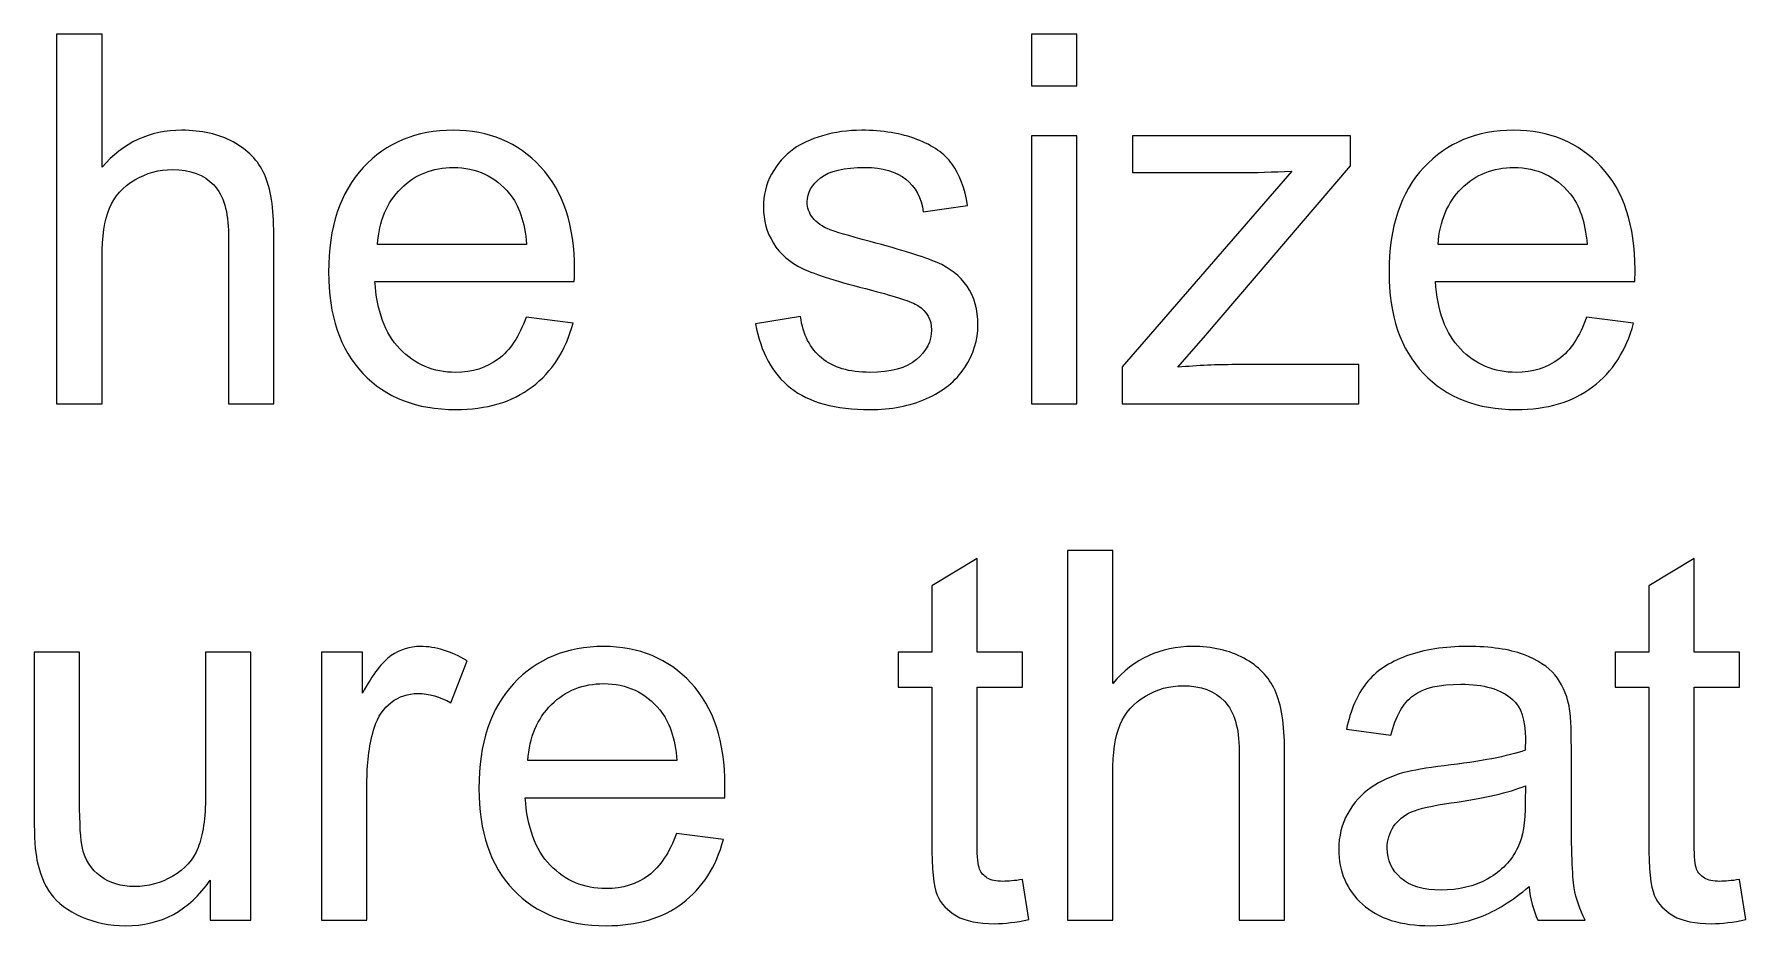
# Model space of a CAD drawing. Header units: centimetres. Extents: x -30.6 to 14.2, y -21.2 to 7.4.
# Drawn here: x -24.688 to -23.459, y 1.647 to 2.286 of the extents above; entities that cross this region are included whole.
import ezdxf

# ---------------------------------------------------------------- set-up
doc = ezdxf.new("R2010")
doc.units = ezdxf.units.CM
doc.header["$MEASUREMENT"] = 0
doc.layers.add('Layer 1', color=7, linetype='Continuous')

msp = doc.modelspace()

# ---------------------------------------------------------------- linework, layer by layer
at = {"layer": 'Layer 1'}
for points, knots in [([(-24.67182, 2.02127), (-24.67182, 2.02127), (-24.67182, 2.28649), (-24.67182, 2.28649), (-24.67182, 2.28649), (-24.67182, 2.28649), (-24.63923, 2.28649), (-24.63923, 2.28649), (-24.63923, 2.28649), (-24.63923, 2.28649), (-24.63923, 2.19105), (-24.63923, 2.19105), (-24.63923, 2.19105), (-24.6241, 2.20876), (-24.60502, 2.21759), (-24.58193, 2.21759), (-24.58193, 2.21759), (-24.5678, 2.21759), (-24.55551, 2.21481), (-24.54502, 2.2092), (-24.54502, 2.2092), (-24.53458, 2.20358), (-24.52711, 2.19586), (-24.5226, 2.18598), (-24.5226, 2.18598), (-24.5181, 2.17611), (-24.51588, 2.16172), (-24.51588, 2.14295), (-24.51588, 2.14295), (-24.51588, 2.14295), (-24.51588, 2.02127), (-24.51588, 2.02127), (-24.51588, 2.02127), (-24.51588, 2.02127), (-24.54847, 2.02127), (-24.54847, 2.02127), (-24.54847, 2.02127), (-24.54847, 2.02127), (-24.54847, 2.14283), (-24.54847, 2.14283), (-24.54847, 2.14283), (-24.54847, 2.15907), (-24.55199, 2.17092), (-24.55897, 2.17833), (-24.55897, 2.17833), (-24.56601, 2.18574), (-24.57588, 2.18944), (-24.58872, 2.18944), (-24.58872, 2.18944), (-24.59829, 2.18944), (-24.60731, 2.18697), (-24.61577, 2.18197), (-24.61577, 2.18197), (-24.62422, 2.17697), (-24.63021, 2.17018), (-24.63385, 2.1616), (-24.63385, 2.1616), (-24.63743, 2.15308), (-24.63923, 2.14129), (-24.63923, 2.12622), (-24.63923, 2.12622), (-24.63923, 2.12622), (-24.63923, 2.02127), (-24.63923, 2.02127), (-24.63923, 2.02127), (-24.63923, 2.02127), (-24.67182, 2.02127), (-24.67182, 2.02127)], [0, 0, 0, 0, 0.0555556, 0.0555556, 0.0555556, 0.0555556, 0.1111111, 0.1111111, 0.1111111, 0.1111111, 0.1666667, 0.1666667, 0.1666667, 0.1666667, 0.2222222, 0.2222222, 0.2222222, 0.2222222, 0.2777778, 0.2777778, 0.2777778, 0.2777778, 0.3333333, 0.3333333, 0.3333333, 0.3333333, 0.3888889, 0.3888889, 0.3888889, 0.3888889, 0.4444444, 0.4444444, 0.4444444, 0.4444444, 0.5, 0.5, 0.5, 0.5, 0.5555556, 0.5555556, 0.5555556, 0.5555556, 0.6111111, 0.6111111, 0.6111111, 0.6111111, 0.6666667, 0.6666667, 0.6666667, 0.6666667, 0.7222222, 0.7222222, 0.7222222, 0.7222222, 0.7777778, 0.7777778, 0.7777778, 0.7777778, 0.8333333, 0.8333333, 0.8333333, 0.8333333, 0.8888889, 0.8888889, 0.8888889, 0.8888889, 1, 1, 1, 1]), ([(-23.97165, 2.24945), (-23.97165, 2.24945), (-23.97165, 2.28649), (-23.97165, 2.28649), (-23.97165, 2.28649), (-23.97165, 2.28649), (-23.93906, 2.28649), (-23.93906, 2.28649), (-23.93906, 2.28649), (-23.93906, 2.28649), (-23.93906, 2.24945), (-23.93906, 2.24945), (-23.93906, 2.24945), (-23.93906, 2.24945), (-23.97165, 2.24945), (-23.97165, 2.24945)], [0, 0, 0, 0, 0.2, 0.2, 0.2, 0.2, 0.4, 0.4, 0.4, 0.4, 0.6, 0.6, 0.6, 0.6, 1, 1, 1, 1]), ([(-24.33467, 2.0835), (-24.33467, 2.0835), (-24.30097, 2.07906), (-24.30097, 2.07906), (-24.30097, 2.07906), (-24.30621, 2.05948), (-24.31603, 2.04424), (-24.33035, 2.03343), (-24.33035, 2.03343), (-24.34467, 2.02263), (-24.36295, 2.0172), (-24.38524, 2.0172), (-24.38524, 2.0172), (-24.41326, 2.0172), (-24.43549, 2.02584), (-24.45191, 2.04312), (-24.45191, 2.04312), (-24.46833, 2.06035), (-24.47654, 2.08461), (-24.47654, 2.11579), (-24.47654, 2.11579), (-24.47654, 2.14802), (-24.46827, 2.17308), (-24.45166, 2.19086), (-24.45166, 2.19086), (-24.43506, 2.2087), (-24.41351, 2.21759), (-24.38703, 2.21759), (-24.38703, 2.21759), (-24.36141, 2.21759), (-24.34048, 2.20889), (-24.32424, 2.19142), (-24.32424, 2.19142), (-24.308, 2.17394), (-24.29985, 2.14937), (-24.29985, 2.1177), (-24.29985, 2.1177), (-24.29985, 2.11579), (-24.29992, 2.11289), (-24.30004, 2.10906), (-24.30004, 2.10906), (-24.30004, 2.10906), (-24.44321, 2.10906), (-24.44321, 2.10906), (-24.44321, 2.10906), (-24.44197, 2.08801), (-24.43605, 2.07183), (-24.4253, 2.06066), (-24.4253, 2.06066), (-24.41462, 2.04948), (-24.40123, 2.04387), (-24.38524, 2.04387), (-24.38524, 2.04387), (-24.37332, 2.04387), (-24.36313, 2.04701), (-24.35474, 2.05331), (-24.35474, 2.05331), (-24.34628, 2.05961), (-24.33961, 2.06967), (-24.33467, 2.0835)], [0, 0, 0, 0, 0.0625, 0.0625, 0.0625, 0.0625, 0.125, 0.125, 0.125, 0.125, 0.1875, 0.1875, 0.1875, 0.1875, 0.25, 0.25, 0.25, 0.25, 0.3125, 0.3125, 0.3125, 0.3125, 0.375, 0.375, 0.375, 0.375, 0.4375, 0.4375, 0.4375, 0.4375, 0.5, 0.5, 0.5, 0.5, 0.5625, 0.5625, 0.5625, 0.5625, 0.625, 0.625, 0.625, 0.625, 0.6875, 0.6875, 0.6875, 0.6875, 0.75, 0.75, 0.75, 0.75, 0.8125, 0.8125, 0.8125, 0.8125, 0.875, 0.875, 0.875, 0.875, 1, 1, 1, 1]), ([(-24.16983, 2.07869), (-24.16983, 2.07869), (-24.1376, 2.08387), (-24.1376, 2.08387), (-24.1376, 2.08387), (-24.13581, 2.07097), (-24.13075, 2.06109), (-24.12247, 2.05418), (-24.12247, 2.05418), (-24.1142, 2.04732), (-24.1026, 2.04387), (-24.08778, 2.04387), (-24.08778, 2.04387), (-24.07278, 2.04387), (-24.06166, 2.04689), (-24.05438, 2.053), (-24.05438, 2.053), (-24.04716, 2.05905), (-24.04351, 2.06621), (-24.04351, 2.07443), (-24.04351, 2.07443), (-24.04351, 2.08177), (-24.04679, 2.08758), (-24.05327, 2.09177), (-24.05327, 2.09177), (-24.05784, 2.09467), (-24.06895, 2.09832), (-24.08661, 2.10282), (-24.08661, 2.10282), (-24.11044, 2.10881), (-24.12692, 2.114), (-24.13618, 2.11838), (-24.13618, 2.11838), (-24.14538, 2.12283), (-24.15236, 2.12888), (-24.15711, 2.13666), (-24.15711, 2.13666), (-24.16186, 2.14437), (-24.16427, 2.15295), (-24.16427, 2.16234), (-24.16427, 2.16234), (-24.16427, 2.17092), (-24.1623, 2.17882), (-24.15841, 2.18611), (-24.15841, 2.18611), (-24.15445, 2.19339), (-24.14915, 2.19944), (-24.14242, 2.20426), (-24.14242, 2.20426), (-24.13735, 2.20796), (-24.13044, 2.21111), (-24.12173, 2.2137), (-24.12173, 2.2137), (-24.11297, 2.2163), (-24.10365, 2.21759), (-24.09364, 2.21759), (-24.09364, 2.21759), (-24.07858, 2.21759), (-24.06537, 2.21543), (-24.05401, 2.21105), (-24.05401, 2.21105), (-24.04259, 2.20673), (-24.03419, 2.2008), (-24.02876, 2.19339), (-24.02876, 2.19339), (-24.02339, 2.18592), (-24.01962, 2.17598), (-24.01758, 2.16351), (-24.01758, 2.16351), (-24.01758, 2.16351), (-24.04944, 2.15907), (-24.04944, 2.15907), (-24.04944, 2.15907), (-24.05086, 2.16907), (-24.05506, 2.17691), (-24.06197, 2.18253), (-24.06197, 2.18253), (-24.06889, 2.18814), (-24.07864, 2.19092), (-24.0913, 2.19092), (-24.0913, 2.19092), (-24.10618, 2.19092), (-24.11686, 2.18845), (-24.12322, 2.18351), (-24.12322, 2.18351), (-24.12957, 2.17858), (-24.13278, 2.17277), (-24.13278, 2.16617), (-24.13278, 2.16617), (-24.13278, 2.16197), (-24.13149, 2.15814), (-24.12883, 2.15474), (-24.12883, 2.15474), (-24.12618, 2.15129), (-24.12204, 2.14839), (-24.11636, 2.1461), (-24.11636, 2.1461), (-24.11309, 2.14487), (-24.10358, 2.14209), (-24.08766, 2.13777), (-24.08766, 2.13777), (-24.06469, 2.13166), (-24.04864, 2.12659), (-24.0395, 2.1227), (-24.0395, 2.1227), (-24.03036, 2.11881), (-24.0232, 2.11307), (-24.01802, 2.10566), (-24.01802, 2.10566), (-24.01277, 2.09819), (-24.01018, 2.08893), (-24.01018, 2.07782), (-24.01018, 2.07782), (-24.01018, 2.06702), (-24.01332, 2.05683), (-24.01968, 2.04726), (-24.01968, 2.04726), (-24.02604, 2.03769), (-24.03518, 2.03028), (-24.04709, 2.02504), (-24.04709, 2.02504), (-24.05907, 2.01979), (-24.07259, 2.0172), (-24.08766, 2.0172), (-24.08766, 2.0172), (-24.1126, 2.0172), (-24.13167, 2.02238), (-24.14476, 2.03269), (-24.14476, 2.03269), (-24.15785, 2.04306), (-24.16618, 2.05837), (-24.16983, 2.07869)], [0, 0, 0, 0, 0.0294118, 0.0294118, 0.0294118, 0.0294118, 0.0588235, 0.0588235, 0.0588235, 0.0588235, 0.0882353, 0.0882353, 0.0882353, 0.0882353, 0.1176471, 0.1176471, 0.1176471, 0.1176471, 0.1470588, 0.1470588, 0.1470588, 0.1470588, 0.1764706, 0.1764706, 0.1764706, 0.1764706, 0.2058824, 0.2058824, 0.2058824, 0.2058824, 0.2352941, 0.2352941, 0.2352941, 0.2352941, 0.2647059, 0.2647059, 0.2647059, 0.2647059, 0.2941176, 0.2941176, 0.2941176, 0.2941176, 0.3235294, 0.3235294, 0.3235294, 0.3235294, 0.3529412, 0.3529412, 0.3529412, 0.3529412, 0.3823529, 0.3823529, 0.3823529, 0.3823529, 0.4117647, 0.4117647, 0.4117647, 0.4117647, 0.4411765, 0.4411765, 0.4411765, 0.4411765, 0.4705882, 0.4705882, 0.4705882, 0.4705882, 0.5, 0.5, 0.5, 0.5, 0.5294118, 0.5294118, 0.5294118, 0.5294118, 0.5588235, 0.5588235, 0.5588235, 0.5588235, 0.5882353, 0.5882353, 0.5882353, 0.5882353, 0.6176471, 0.6176471, 0.6176471, 0.6176471, 0.6470588, 0.6470588, 0.6470588, 0.6470588, 0.6764706, 0.6764706, 0.6764706, 0.6764706, 0.7058824, 0.7058824, 0.7058824, 0.7058824, 0.7352941, 0.7352941, 0.7352941, 0.7352941, 0.7647059, 0.7647059, 0.7647059, 0.7647059, 0.7941176, 0.7941176, 0.7941176, 0.7941176, 0.8235294, 0.8235294, 0.8235294, 0.8235294, 0.8529412, 0.8529412, 0.8529412, 0.8529412, 0.8823529, 0.8823529, 0.8823529, 0.8823529, 0.9117647, 0.9117647, 0.9117647, 0.9117647, 0.9411765, 0.9411765, 0.9411765, 0.9411765, 1, 1, 1, 1]), ([(-23.97165, 2.02127), (-23.97165, 2.02127), (-23.97165, 2.21352), (-23.97165, 2.21352), (-23.97165, 2.21352), (-23.97165, 2.21352), (-23.93906, 2.21352), (-23.93906, 2.21352), (-23.93906, 2.21352), (-23.93906, 2.21352), (-23.93906, 2.02127), (-23.93906, 2.02127), (-23.93906, 2.02127), (-23.93906, 2.02127), (-23.97165, 2.02127), (-23.97165, 2.02127)], [0, 0, 0, 0, 0.2, 0.2, 0.2, 0.2, 0.4, 0.4, 0.4, 0.4, 0.6, 0.6, 0.6, 0.6, 1, 1, 1, 1]), ([(-23.90659, 2.02127), (-23.90659, 2.02127), (-23.90659, 2.04782), (-23.90659, 2.04782), (-23.90659, 2.04782), (-23.90659, 2.04782), (-23.78484, 2.18833), (-23.78484, 2.18833), (-23.78484, 2.18833), (-23.79867, 2.18759), (-23.81083, 2.18722), (-23.82133, 2.18722), (-23.82133, 2.18722), (-23.82133, 2.18722), (-23.89918, 2.18722), (-23.89918, 2.18722), (-23.89918, 2.18722), (-23.89918, 2.18722), (-23.89918, 2.21352), (-23.89918, 2.21352), (-23.89918, 2.21352), (-23.89918, 2.21352), (-23.74249, 2.21352), (-23.74249, 2.21352), (-23.74249, 2.21352), (-23.74249, 2.21352), (-23.74249, 2.1921), (-23.74249, 2.1921), (-23.74249, 2.1921), (-23.74249, 2.1921), (-23.8467, 2.07023), (-23.8467, 2.07023), (-23.8467, 2.07023), (-23.8467, 2.07023), (-23.86664, 2.04757), (-23.86664, 2.04757), (-23.86664, 2.04757), (-23.85201, 2.0488), (-23.83831, 2.04942), (-23.82553, 2.04942), (-23.82553, 2.04942), (-23.82553, 2.04942), (-23.73656, 2.04942), (-23.73656, 2.04942), (-23.73656, 2.04942), (-23.73656, 2.04942), (-23.73656, 2.02127), (-23.73656, 2.02127), (-23.73656, 2.02127), (-23.73656, 2.02127), (-23.90659, 2.02127), (-23.90659, 2.02127)], [0, 0, 0, 0, 0.0714286, 0.0714286, 0.0714286, 0.0714286, 0.1428571, 0.1428571, 0.1428571, 0.1428571, 0.2142857, 0.2142857, 0.2142857, 0.2142857, 0.2857143, 0.2857143, 0.2857143, 0.2857143, 0.3571429, 0.3571429, 0.3571429, 0.3571429, 0.4285714, 0.4285714, 0.4285714, 0.4285714, 0.5, 0.5, 0.5, 0.5, 0.5714286, 0.5714286, 0.5714286, 0.5714286, 0.6428571, 0.6428571, 0.6428571, 0.6428571, 0.7142857, 0.7142857, 0.7142857, 0.7142857, 0.7857143, 0.7857143, 0.7857143, 0.7857143, 0.8571429, 0.8571429, 0.8571429, 0.8571429, 1, 1, 1, 1]), ([(-23.57302, 2.0835), (-23.57302, 2.0835), (-23.53932, 2.07906), (-23.53932, 2.07906), (-23.53932, 2.07906), (-23.54456, 2.05948), (-23.55438, 2.04424), (-23.5687, 2.03343), (-23.5687, 2.03343), (-23.58302, 2.02263), (-23.6013, 2.0172), (-23.62359, 2.0172), (-23.62359, 2.0172), (-23.65161, 2.0172), (-23.67384, 2.02584), (-23.69026, 2.04312), (-23.69026, 2.04312), (-23.70668, 2.06035), (-23.71489, 2.08461), (-23.71489, 2.11579), (-23.71489, 2.11579), (-23.71489, 2.14802), (-23.70662, 2.17308), (-23.69001, 2.19086), (-23.69001, 2.19086), (-23.67341, 2.2087), (-23.65186, 2.21759), (-23.62538, 2.21759), (-23.62538, 2.21759), (-23.59976, 2.21759), (-23.57883, 2.20889), (-23.56259, 2.19142), (-23.56259, 2.19142), (-23.54635, 2.17394), (-23.5382, 2.14937), (-23.5382, 2.1177), (-23.5382, 2.1177), (-23.5382, 2.11579), (-23.53827, 2.11289), (-23.53839, 2.10906), (-23.53839, 2.10906), (-23.53839, 2.10906), (-23.68156, 2.10906), (-23.68156, 2.10906), (-23.68156, 2.10906), (-23.68032, 2.08801), (-23.6744, 2.07183), (-23.66365, 2.06066), (-23.66365, 2.06066), (-23.65297, 2.04948), (-23.63958, 2.04387), (-23.62359, 2.04387), (-23.62359, 2.04387), (-23.61167, 2.04387), (-23.60148, 2.04701), (-23.59309, 2.05331), (-23.59309, 2.05331), (-23.58463, 2.05961), (-23.57796, 2.06967), (-23.57302, 2.0835)], [0, 0, 0, 0, 0.0625, 0.0625, 0.0625, 0.0625, 0.125, 0.125, 0.125, 0.125, 0.1875, 0.1875, 0.1875, 0.1875, 0.25, 0.25, 0.25, 0.25, 0.3125, 0.3125, 0.3125, 0.3125, 0.375, 0.375, 0.375, 0.375, 0.4375, 0.4375, 0.4375, 0.4375, 0.5, 0.5, 0.5, 0.5, 0.5625, 0.5625, 0.5625, 0.5625, 0.625, 0.625, 0.625, 0.625, 0.6875, 0.6875, 0.6875, 0.6875, 0.75, 0.75, 0.75, 0.75, 0.8125, 0.8125, 0.8125, 0.8125, 0.875, 0.875, 0.875, 0.875, 1, 1, 1, 1]), ([(-24.44135, 2.13573), (-24.44135, 2.13573), (-24.3343, 2.13573), (-24.3343, 2.13573), (-24.3343, 2.13573), (-24.33572, 2.1519), (-24.33986, 2.16401), (-24.34659, 2.17209), (-24.34659, 2.17209), (-24.3569, 2.18463), (-24.37036, 2.19092), (-24.38684, 2.19092), (-24.38684, 2.19092), (-24.40178, 2.19092), (-24.41431, 2.18592), (-24.4245, 2.17592), (-24.4245, 2.17592), (-24.43463, 2.16592), (-24.44024, 2.15252), (-24.44135, 2.13573)], [0, 0, 0, 0, 0.1666667, 0.1666667, 0.1666667, 0.1666667, 0.3333333, 0.3333333, 0.3333333, 0.3333333, 0.5, 0.5, 0.5, 0.5, 0.6666667, 0.6666667, 0.6666667, 0.6666667, 1, 1, 1, 1]), ([(-23.6797, 2.13573), (-23.6797, 2.13573), (-23.57265, 2.13573), (-23.57265, 2.13573), (-23.57265, 2.13573), (-23.57407, 2.1519), (-23.57821, 2.16401), (-23.58494, 2.17209), (-23.58494, 2.17209), (-23.59525, 2.18463), (-23.60871, 2.19092), (-23.62519, 2.19092), (-23.62519, 2.19092), (-23.64013, 2.19092), (-23.65266, 2.18592), (-23.66285, 2.17592), (-23.66285, 2.17592), (-23.67298, 2.16592), (-23.67859, 2.15252), (-23.6797, 2.13573)], [0, 0, 0, 0, 0.1666667, 0.1666667, 0.1666667, 0.1666667, 0.3333333, 0.3333333, 0.3333333, 0.3333333, 0.5, 0.5, 0.5, 0.5, 0.6666667, 0.6666667, 0.6666667, 0.6666667, 1, 1, 1, 1]), ([(-23.97813, 1.67993), (-23.97813, 1.67993), (-23.97369, 1.65116), (-23.97369, 1.65116), (-23.97369, 1.65116), (-23.98282, 1.64924), (-23.99104, 1.64826), (-23.9982, 1.64826), (-23.9982, 1.64826), (-24.00999, 1.64826), (-24.01913, 1.65011), (-24.02567, 1.65388), (-24.02567, 1.65388), (-24.03215, 1.65764), (-24.03672, 1.66252), (-24.03937, 1.66863), (-24.03937, 1.66863), (-24.04203, 1.67474), (-24.04333, 1.68758), (-24.04333, 1.70715), (-24.04333, 1.70715), (-24.04333, 1.70715), (-24.04333, 1.81791), (-24.04333, 1.81791), (-24.04333, 1.81791), (-24.04333, 1.81791), (-24.0674, 1.81791), (-24.0674, 1.81791), (-24.0674, 1.81791), (-24.0674, 1.81791), (-24.0674, 1.8431), (-24.0674, 1.8431), (-24.0674, 1.8431), (-24.0674, 1.8431), (-24.04333, 1.8431), (-24.04333, 1.8431), (-24.04333, 1.8431), (-24.04333, 1.8431), (-24.04333, 1.89064), (-24.04333, 1.89064), (-24.04333, 1.89064), (-24.04333, 1.89064), (-24.01073, 1.91021), (-24.01073, 1.91021), (-24.01073, 1.91021), (-24.01073, 1.91021), (-24.01073, 1.8431), (-24.01073, 1.8431), (-24.01073, 1.8431), (-24.01073, 1.8431), (-23.97813, 1.8431), (-23.97813, 1.8431), (-23.97813, 1.8431), (-23.97813, 1.8431), (-23.97813, 1.81791), (-23.97813, 1.81791), (-23.97813, 1.81791), (-23.97813, 1.81791), (-24.01073, 1.81791), (-24.01073, 1.81791), (-24.01073, 1.81791), (-24.01073, 1.81791), (-24.01073, 1.7053), (-24.01073, 1.7053), (-24.01073, 1.7053), (-24.01073, 1.69598), (-24.01017, 1.68999), (-24.009, 1.68734), (-24.009, 1.68734), (-24.00789, 1.68468), (-24.00604, 1.68258), (-24.00344, 1.68098), (-24.00344, 1.68098), (-24.00085, 1.67943), (-23.99715, 1.67863), (-23.99233, 1.67863), (-23.99233, 1.67863), (-23.98875, 1.67863), (-23.984, 1.67906), (-23.97813, 1.67993)], [0, 0, 0, 0, 0.047619, 0.047619, 0.047619, 0.047619, 0.0952381, 0.0952381, 0.0952381, 0.0952381, 0.1428571, 0.1428571, 0.1428571, 0.1428571, 0.1904762, 0.1904762, 0.1904762, 0.1904762, 0.2380952, 0.2380952, 0.2380952, 0.2380952, 0.2857143, 0.2857143, 0.2857143, 0.2857143, 0.3333333, 0.3333333, 0.3333333, 0.3333333, 0.3809524, 0.3809524, 0.3809524, 0.3809524, 0.4285714, 0.4285714, 0.4285714, 0.4285714, 0.4761905, 0.4761905, 0.4761905, 0.4761905, 0.5238095, 0.5238095, 0.5238095, 0.5238095, 0.5714286, 0.5714286, 0.5714286, 0.5714286, 0.6190476, 0.6190476, 0.6190476, 0.6190476, 0.6666667, 0.6666667, 0.6666667, 0.6666667, 0.7142857, 0.7142857, 0.7142857, 0.7142857, 0.7619048, 0.7619048, 0.7619048, 0.7619048, 0.8095238, 0.8095238, 0.8095238, 0.8095238, 0.8571429, 0.8571429, 0.8571429, 0.8571429, 0.9047619, 0.9047619, 0.9047619, 0.9047619, 1, 1, 1, 1]), ([(-23.94596, 1.65085), (-23.94596, 1.65085), (-23.94596, 1.91607), (-23.94596, 1.91607), (-23.94596, 1.91607), (-23.94596, 1.91607), (-23.91337, 1.91607), (-23.91337, 1.91607), (-23.91337, 1.91607), (-23.91337, 1.91607), (-23.91337, 1.82063), (-23.91337, 1.82063), (-23.91337, 1.82063), (-23.89824, 1.83834), (-23.87916, 1.84717), (-23.85607, 1.84717), (-23.85607, 1.84717), (-23.84194, 1.84717), (-23.82965, 1.84439), (-23.81916, 1.83878), (-23.81916, 1.83878), (-23.80872, 1.83316), (-23.80125, 1.82544), (-23.79674, 1.81556), (-23.79674, 1.81556), (-23.79224, 1.80569), (-23.79002, 1.7913), (-23.79002, 1.77253), (-23.79002, 1.77253), (-23.79002, 1.77253), (-23.79002, 1.65085), (-23.79002, 1.65085), (-23.79002, 1.65085), (-23.79002, 1.65085), (-23.82261, 1.65085), (-23.82261, 1.65085), (-23.82261, 1.65085), (-23.82261, 1.65085), (-23.82261, 1.77241), (-23.82261, 1.77241), (-23.82261, 1.77241), (-23.82261, 1.78865), (-23.82613, 1.8005), (-23.83311, 1.80791), (-23.83311, 1.80791), (-23.84015, 1.81532), (-23.85002, 1.81902), (-23.86286, 1.81902), (-23.86286, 1.81902), (-23.87243, 1.81902), (-23.88145, 1.81655), (-23.88991, 1.81155), (-23.88991, 1.81155), (-23.89836, 1.80655), (-23.90435, 1.79976), (-23.90799, 1.79118), (-23.90799, 1.79118), (-23.91157, 1.78266), (-23.91337, 1.77087), (-23.91337, 1.7558), (-23.91337, 1.7558), (-23.91337, 1.7558), (-23.91337, 1.65085), (-23.91337, 1.65085), (-23.91337, 1.65085), (-23.91337, 1.65085), (-23.94596, 1.65085), (-23.94596, 1.65085)], [0, 0, 0, 0, 0.0555556, 0.0555556, 0.0555556, 0.0555556, 0.1111111, 0.1111111, 0.1111111, 0.1111111, 0.1666667, 0.1666667, 0.1666667, 0.1666667, 0.2222222, 0.2222222, 0.2222222, 0.2222222, 0.2777778, 0.2777778, 0.2777778, 0.2777778, 0.3333333, 0.3333333, 0.3333333, 0.3333333, 0.3888889, 0.3888889, 0.3888889, 0.3888889, 0.4444444, 0.4444444, 0.4444444, 0.4444444, 0.5, 0.5, 0.5, 0.5, 0.5555556, 0.5555556, 0.5555556, 0.5555556, 0.6111111, 0.6111111, 0.6111111, 0.6111111, 0.6666667, 0.6666667, 0.6666667, 0.6666667, 0.7222222, 0.7222222, 0.7222222, 0.7222222, 0.7777778, 0.7777778, 0.7777778, 0.7777778, 0.8333333, 0.8333333, 0.8333333, 0.8333333, 0.8888889, 0.8888889, 0.8888889, 0.8888889, 1, 1, 1, 1]), ([(-23.46317, 1.67993), (-23.46317, 1.67993), (-23.45873, 1.65116), (-23.45873, 1.65116), (-23.45873, 1.65116), (-23.46786, 1.64924), (-23.47608, 1.64826), (-23.48324, 1.64826), (-23.48324, 1.64826), (-23.49503, 1.64826), (-23.50417, 1.65011), (-23.51071, 1.65388), (-23.51071, 1.65388), (-23.51719, 1.65764), (-23.52176, 1.66252), (-23.52441, 1.66863), (-23.52441, 1.66863), (-23.52707, 1.67474), (-23.52837, 1.68758), (-23.52837, 1.70715), (-23.52837, 1.70715), (-23.52837, 1.70715), (-23.52837, 1.81791), (-23.52837, 1.81791), (-23.52837, 1.81791), (-23.52837, 1.81791), (-23.55244, 1.81791), (-23.55244, 1.81791), (-23.55244, 1.81791), (-23.55244, 1.81791), (-23.55244, 1.8431), (-23.55244, 1.8431), (-23.55244, 1.8431), (-23.55244, 1.8431), (-23.52837, 1.8431), (-23.52837, 1.8431), (-23.52837, 1.8431), (-23.52837, 1.8431), (-23.52837, 1.89064), (-23.52837, 1.89064), (-23.52837, 1.89064), (-23.52837, 1.89064), (-23.49577, 1.91021), (-23.49577, 1.91021), (-23.49577, 1.91021), (-23.49577, 1.91021), (-23.49577, 1.8431), (-23.49577, 1.8431), (-23.49577, 1.8431), (-23.49577, 1.8431), (-23.46317, 1.8431), (-23.46317, 1.8431), (-23.46317, 1.8431), (-23.46317, 1.8431), (-23.46317, 1.81791), (-23.46317, 1.81791), (-23.46317, 1.81791), (-23.46317, 1.81791), (-23.49577, 1.81791), (-23.49577, 1.81791), (-23.49577, 1.81791), (-23.49577, 1.81791), (-23.49577, 1.7053), (-23.49577, 1.7053), (-23.49577, 1.7053), (-23.49577, 1.69598), (-23.49521, 1.68999), (-23.49404, 1.68734), (-23.49404, 1.68734), (-23.49293, 1.68468), (-23.49108, 1.68258), (-23.48848, 1.68098), (-23.48848, 1.68098), (-23.48589, 1.67943), (-23.48219, 1.67863), (-23.47737, 1.67863), (-23.47737, 1.67863), (-23.47379, 1.67863), (-23.46904, 1.67906), (-23.46317, 1.67993)], [0, 0, 0, 0, 0.047619, 0.047619, 0.047619, 0.047619, 0.0952381, 0.0952381, 0.0952381, 0.0952381, 0.1428571, 0.1428571, 0.1428571, 0.1428571, 0.1904762, 0.1904762, 0.1904762, 0.1904762, 0.2380952, 0.2380952, 0.2380952, 0.2380952, 0.2857143, 0.2857143, 0.2857143, 0.2857143, 0.3333333, 0.3333333, 0.3333333, 0.3333333, 0.3809524, 0.3809524, 0.3809524, 0.3809524, 0.4285714, 0.4285714, 0.4285714, 0.4285714, 0.4761905, 0.4761905, 0.4761905, 0.4761905, 0.5238095, 0.5238095, 0.5238095, 0.5238095, 0.5714286, 0.5714286, 0.5714286, 0.5714286, 0.6190476, 0.6190476, 0.6190476, 0.6190476, 0.6666667, 0.6666667, 0.6666667, 0.6666667, 0.7142857, 0.7142857, 0.7142857, 0.7142857, 0.7619048, 0.7619048, 0.7619048, 0.7619048, 0.8095238, 0.8095238, 0.8095238, 0.8095238, 0.8571429, 0.8571429, 0.8571429, 0.8571429, 0.9047619, 0.9047619, 0.9047619, 0.9047619, 1, 1, 1, 1]), ([(-24.48154, 1.65085), (-24.48154, 1.65085), (-24.48154, 1.8431), (-24.48154, 1.8431), (-24.48154, 1.8431), (-24.48154, 1.8431), (-24.45228, 1.8431), (-24.45228, 1.8431), (-24.45228, 1.8431), (-24.45228, 1.8431), (-24.45228, 1.81365), (-24.45228, 1.81365), (-24.45228, 1.81365), (-24.44481, 1.82729), (-24.43789, 1.83631), (-24.43154, 1.84063), (-24.43154, 1.84063), (-24.42518, 1.84501), (-24.4182, 1.84717), (-24.41061, 1.84717), (-24.41061, 1.84717), (-24.39962, 1.84717), (-24.38844, 1.84372), (-24.37708, 1.83686), (-24.37708, 1.83686), (-24.37708, 1.83686), (-24.38869, 1.8068), (-24.38869, 1.8068), (-24.38869, 1.8068), (-24.39659, 1.81124), (-24.4045, 1.81346), (-24.4124, 1.81346), (-24.4124, 1.81346), (-24.4195, 1.81346), (-24.42586, 1.8113), (-24.43147, 1.80704), (-24.43147, 1.80704), (-24.43709, 1.80278), (-24.44111, 1.79686), (-24.44351, 1.78926), (-24.44351, 1.78926), (-24.44716, 1.77772), (-24.44895, 1.76506), (-24.44895, 1.7513), (-24.44895, 1.7513), (-24.44895, 1.7513), (-24.44895, 1.65085), (-24.44895, 1.65085), (-24.44895, 1.65085), (-24.44895, 1.65085), (-24.48154, 1.65085), (-24.48154, 1.65085)], [0, 0, 0, 0, 0.0714286, 0.0714286, 0.0714286, 0.0714286, 0.1428571, 0.1428571, 0.1428571, 0.1428571, 0.2142857, 0.2142857, 0.2142857, 0.2142857, 0.2857143, 0.2857143, 0.2857143, 0.2857143, 0.3571429, 0.3571429, 0.3571429, 0.3571429, 0.4285714, 0.4285714, 0.4285714, 0.4285714, 0.5, 0.5, 0.5, 0.5, 0.5714286, 0.5714286, 0.5714286, 0.5714286, 0.6428571, 0.6428571, 0.6428571, 0.6428571, 0.7142857, 0.7142857, 0.7142857, 0.7142857, 0.7857143, 0.7857143, 0.7857143, 0.7857143, 0.8571429, 0.8571429, 0.8571429, 0.8571429, 1, 1, 1, 1]), ([(-24.22669, 1.71308), (-24.22669, 1.71308), (-24.19299, 1.70864), (-24.19299, 1.70864), (-24.19299, 1.70864), (-24.19823, 1.68906), (-24.20805, 1.67382), (-24.22237, 1.66301), (-24.22237, 1.66301), (-24.23669, 1.65221), (-24.25497, 1.64678), (-24.27726, 1.64678), (-24.27726, 1.64678), (-24.30528, 1.64678), (-24.32751, 1.65542), (-24.34393, 1.6727), (-24.34393, 1.6727), (-24.36035, 1.68993), (-24.36856, 1.71419), (-24.36856, 1.74537), (-24.36856, 1.74537), (-24.36856, 1.7776), (-24.36029, 1.80266), (-24.34368, 1.82044), (-24.34368, 1.82044), (-24.32708, 1.83828), (-24.30553, 1.84717), (-24.27905, 1.84717), (-24.27905, 1.84717), (-24.25343, 1.84717), (-24.2325, 1.83847), (-24.21626, 1.821), (-24.21626, 1.821), (-24.20002, 1.80352), (-24.19187, 1.77895), (-24.19187, 1.74728), (-24.19187, 1.74728), (-24.19187, 1.74537), (-24.19194, 1.74247), (-24.19206, 1.73864), (-24.19206, 1.73864), (-24.19206, 1.73864), (-24.33523, 1.73864), (-24.33523, 1.73864), (-24.33523, 1.73864), (-24.33399, 1.71759), (-24.32807, 1.70141), (-24.31732, 1.69024), (-24.31732, 1.69024), (-24.30664, 1.67906), (-24.29325, 1.67345), (-24.27726, 1.67345), (-24.27726, 1.67345), (-24.26534, 1.67345), (-24.25515, 1.67659), (-24.24676, 1.68289), (-24.24676, 1.68289), (-24.2383, 1.68919), (-24.23163, 1.69925), (-24.22669, 1.71308)], [0, 0, 0, 0, 0.0625, 0.0625, 0.0625, 0.0625, 0.125, 0.125, 0.125, 0.125, 0.1875, 0.1875, 0.1875, 0.1875, 0.25, 0.25, 0.25, 0.25, 0.3125, 0.3125, 0.3125, 0.3125, 0.375, 0.375, 0.375, 0.375, 0.4375, 0.4375, 0.4375, 0.4375, 0.5, 0.5, 0.5, 0.5, 0.5625, 0.5625, 0.5625, 0.5625, 0.625, 0.625, 0.625, 0.625, 0.6875, 0.6875, 0.6875, 0.6875, 0.75, 0.75, 0.75, 0.75, 0.8125, 0.8125, 0.8125, 0.8125, 0.875, 0.875, 0.875, 0.875, 1, 1, 1, 1]), ([(-23.61437, 1.67493), (-23.62647, 1.66462), (-23.63814, 1.65739), (-23.64931, 1.65313), (-23.64931, 1.65313), (-23.66049, 1.64887), (-23.67246, 1.64678), (-23.68531, 1.64678), (-23.68531, 1.64678), (-23.70642, 1.64678), (-23.72266, 1.6519), (-23.73402, 1.66221), (-23.73402, 1.66221), (-23.74538, 1.67246), (-23.75105, 1.68561), (-23.75105, 1.7016), (-23.75105, 1.7016), (-23.75105, 1.71098), (-23.74889, 1.71956), (-23.74463, 1.72734), (-23.74463, 1.72734), (-23.74031, 1.73512), (-23.73469, 1.74129), (-23.72778, 1.74599), (-23.72778, 1.74599), (-23.7208, 1.75068), (-23.71303, 1.75426), (-23.70432, 1.75667), (-23.70432, 1.75667), (-23.6979, 1.75833), (-23.68821, 1.75994), (-23.6753, 1.76154), (-23.6753, 1.76154), (-23.649, 1.76463), (-23.62956, 1.7684), (-23.61715, 1.77272), (-23.61715, 1.77272), (-23.61702, 1.77716), (-23.61696, 1.78), (-23.61696, 1.78118), (-23.61696, 1.78118), (-23.61696, 1.79439), (-23.62005, 1.80371), (-23.62622, 1.80914), (-23.62622, 1.80914), (-23.63456, 1.81649), (-23.64697, 1.82013), (-23.66339, 1.82013), (-23.66339, 1.82013), (-23.67876, 1.82013), (-23.69012, 1.81742), (-23.69741, 1.81204), (-23.69741, 1.81204), (-23.70475, 1.80667), (-23.71012, 1.79717), (-23.71364, 1.78346), (-23.71364, 1.78346), (-23.71364, 1.78346), (-23.7455, 1.78791), (-23.7455, 1.78791), (-23.7455, 1.78791), (-23.7426, 1.80155), (-23.73784, 1.8126), (-23.73118, 1.821), (-23.73118, 1.821), (-23.72451, 1.82939), (-23.71488, 1.83581), (-23.70228, 1.84038), (-23.70228, 1.84038), (-23.68975, 1.84489), (-23.67512, 1.84717), (-23.65857, 1.84717), (-23.65857, 1.84717), (-23.64215, 1.84717), (-23.62875, 1.84526), (-23.61844, 1.84137), (-23.61844, 1.84137), (-23.6082, 1.83748), (-23.6006, 1.83266), (-23.59579, 1.8268), (-23.59579, 1.8268), (-23.59097, 1.82093), (-23.58758, 1.81353), (-23.5856, 1.80457), (-23.5856, 1.80457), (-23.58455, 1.79902), (-23.584, 1.78902), (-23.584, 1.77463), (-23.584, 1.77463), (-23.584, 1.77463), (-23.584, 1.73142), (-23.584, 1.73142), (-23.584, 1.73142), (-23.584, 1.70123), (-23.58332, 1.68215), (-23.58196, 1.67406), (-23.58196, 1.67406), (-23.58066, 1.66598), (-23.57795, 1.65826), (-23.57399, 1.65085), (-23.57399, 1.65085), (-23.57399, 1.65085), (-23.60807, 1.65085), (-23.60807, 1.65085), (-23.60807, 1.65085), (-23.61134, 1.6577), (-23.61344, 1.66573), (-23.61437, 1.67493)], [0, 0, 0, 0, 0.0357143, 0.0357143, 0.0357143, 0.0357143, 0.0714286, 0.0714286, 0.0714286, 0.0714286, 0.1071429, 0.1071429, 0.1071429, 0.1071429, 0.1428571, 0.1428571, 0.1428571, 0.1428571, 0.1785714, 0.1785714, 0.1785714, 0.1785714, 0.2142857, 0.2142857, 0.2142857, 0.2142857, 0.25, 0.25, 0.25, 0.25, 0.2857143, 0.2857143, 0.2857143, 0.2857143, 0.3214286, 0.3214286, 0.3214286, 0.3214286, 0.3571429, 0.3571429, 0.3571429, 0.3571429, 0.3928571, 0.3928571, 0.3928571, 0.3928571, 0.4285714, 0.4285714, 0.4285714, 0.4285714, 0.4642857, 0.4642857, 0.4642857, 0.4642857, 0.5, 0.5, 0.5, 0.5, 0.5357143, 0.5357143, 0.5357143, 0.5357143, 0.5714286, 0.5714286, 0.5714286, 0.5714286, 0.6071429, 0.6071429, 0.6071429, 0.6071429, 0.6428571, 0.6428571, 0.6428571, 0.6428571, 0.6785714, 0.6785714, 0.6785714, 0.6785714, 0.7142857, 0.7142857, 0.7142857, 0.7142857, 0.75, 0.75, 0.75, 0.75, 0.7857143, 0.7857143, 0.7857143, 0.7857143, 0.8214286, 0.8214286, 0.8214286, 0.8214286, 0.8571429, 0.8571429, 0.8571429, 0.8571429, 0.8928571, 0.8928571, 0.8928571, 0.8928571, 0.9285714, 0.9285714, 0.9285714, 0.9285714, 1, 1, 1, 1]), ([(-24.56162, 1.65085), (-24.56162, 1.65085), (-24.56162, 1.67943), (-24.56162, 1.67943), (-24.56162, 1.67943), (-24.57656, 1.65764), (-24.59681, 1.64678), (-24.62243, 1.64678), (-24.62243, 1.64678), (-24.63373, 1.64678), (-24.64429, 1.64894), (-24.6541, 1.65326), (-24.6541, 1.65326), (-24.66392, 1.65764), (-24.6712, 1.66307), (-24.67596, 1.66962), (-24.67596, 1.66962), (-24.68071, 1.67622), (-24.68404, 1.68425), (-24.68596, 1.69376), (-24.68596, 1.69376), (-24.68725, 1.70018), (-24.68793, 1.7103), (-24.68793, 1.72413), (-24.68793, 1.72413), (-24.68793, 1.72413), (-24.68793, 1.8431), (-24.68793, 1.8431), (-24.68793, 1.8431), (-24.68793, 1.8431), (-24.65534, 1.8431), (-24.65534, 1.8431), (-24.65534, 1.8431), (-24.65534, 1.8431), (-24.65534, 1.73673), (-24.65534, 1.73673), (-24.65534, 1.73673), (-24.65534, 1.71975), (-24.65466, 1.70827), (-24.65336, 1.7024), (-24.65336, 1.7024), (-24.65132, 1.69382), (-24.647, 1.68715), (-24.64033, 1.68227), (-24.64033, 1.68227), (-24.63373, 1.6774), (-24.62558, 1.67493), (-24.61582, 1.67493), (-24.61582, 1.67493), (-24.60607, 1.67493), (-24.59693, 1.6774), (-24.58841, 1.6824), (-24.58841, 1.6824), (-24.57989, 1.6874), (-24.57384, 1.69425), (-24.57026, 1.70283), (-24.57026, 1.70283), (-24.56674, 1.71141), (-24.56495, 1.72395), (-24.56495, 1.74031), (-24.56495, 1.74031), (-24.56495, 1.74031), (-24.56495, 1.8431), (-24.56495, 1.8431), (-24.56495, 1.8431), (-24.56495, 1.8431), (-24.53236, 1.8431), (-24.53236, 1.8431), (-24.53236, 1.8431), (-24.53236, 1.8431), (-24.53236, 1.65085), (-24.53236, 1.65085), (-24.53236, 1.65085), (-24.53236, 1.65085), (-24.56162, 1.65085), (-24.56162, 1.65085)], [0, 0, 0, 0, 0.05, 0.05, 0.05, 0.05, 0.1, 0.1, 0.1, 0.1, 0.15, 0.15, 0.15, 0.15, 0.2, 0.2, 0.2, 0.2, 0.25, 0.25, 0.25, 0.25, 0.3, 0.3, 0.3, 0.3, 0.35, 0.35, 0.35, 0.35, 0.4, 0.4, 0.4, 0.4, 0.45, 0.45, 0.45, 0.45, 0.5, 0.5, 0.5, 0.5, 0.55, 0.55, 0.55, 0.55, 0.6, 0.6, 0.6, 0.6, 0.65, 0.65, 0.65, 0.65, 0.7, 0.7, 0.7, 0.7, 0.75, 0.75, 0.75, 0.75, 0.8, 0.8, 0.8, 0.8, 0.85, 0.85, 0.85, 0.85, 0.9, 0.9, 0.9, 0.9, 1, 1, 1, 1]), ([(-24.33337, 1.76531), (-24.33337, 1.76531), (-24.22632, 1.76531), (-24.22632, 1.76531), (-24.22632, 1.76531), (-24.22774, 1.78148), (-24.23188, 1.79359), (-24.23861, 1.80167), (-24.23861, 1.80167), (-24.24892, 1.81421), (-24.26238, 1.8205), (-24.27886, 1.8205), (-24.27886, 1.8205), (-24.2938, 1.8205), (-24.30633, 1.8155), (-24.31652, 1.8055), (-24.31652, 1.8055), (-24.32665, 1.7955), (-24.33226, 1.7821), (-24.33337, 1.76531)], [0, 0, 0, 0, 0.1666667, 0.1666667, 0.1666667, 0.1666667, 0.3333333, 0.3333333, 0.3333333, 0.3333333, 0.5, 0.5, 0.5, 0.5, 0.6666667, 0.6666667, 0.6666667, 0.6666667, 1, 1, 1, 1]), ([(-23.61696, 1.74716), (-23.62882, 1.74234), (-23.6466, 1.73827), (-23.6703, 1.73494), (-23.6703, 1.73494), (-23.68376, 1.73302), (-23.69327, 1.73086), (-23.69883, 1.72845), (-23.69883, 1.72845), (-23.70438, 1.72605), (-23.70864, 1.72253), (-23.71167, 1.71796), (-23.71167, 1.71796), (-23.71469, 1.71333), (-23.71624, 1.7082), (-23.71624, 1.70252), (-23.71624, 1.70252), (-23.71624, 1.69394), (-23.71296, 1.68672), (-23.70636, 1.68098), (-23.70636, 1.68098), (-23.69975, 1.67524), (-23.69012, 1.67233), (-23.67746, 1.67233), (-23.67746, 1.67233), (-23.66493, 1.67233), (-23.65376, 1.67505), (-23.64394, 1.68055), (-23.64394, 1.68055), (-23.63419, 1.68598), (-23.62696, 1.69345), (-23.6224, 1.70289), (-23.6224, 1.70289), (-23.61888, 1.71024), (-23.61715, 1.72104), (-23.61715, 1.73531), (-23.61715, 1.73531), (-23.61715, 1.73531), (-23.61696, 1.74716), (-23.61696, 1.74716)], [0, 0, 0, 0, 0.0909091, 0.0909091, 0.0909091, 0.0909091, 0.1818182, 0.1818182, 0.1818182, 0.1818182, 0.2727273, 0.2727273, 0.2727273, 0.2727273, 0.3636364, 0.3636364, 0.3636364, 0.3636364, 0.4545455, 0.4545455, 0.4545455, 0.4545455, 0.5454545, 0.5454545, 0.5454545, 0.5454545, 0.6363636, 0.6363636, 0.6363636, 0.6363636, 0.7272727, 0.7272727, 0.7272727, 0.7272727, 0.8181818, 0.8181818, 0.8181818, 0.8181818, 1, 1, 1, 1])]:
    msp.add_open_spline(points, degree=3, knots=knots, dxfattribs=at)

doc.saveas('drawing.dxf')
